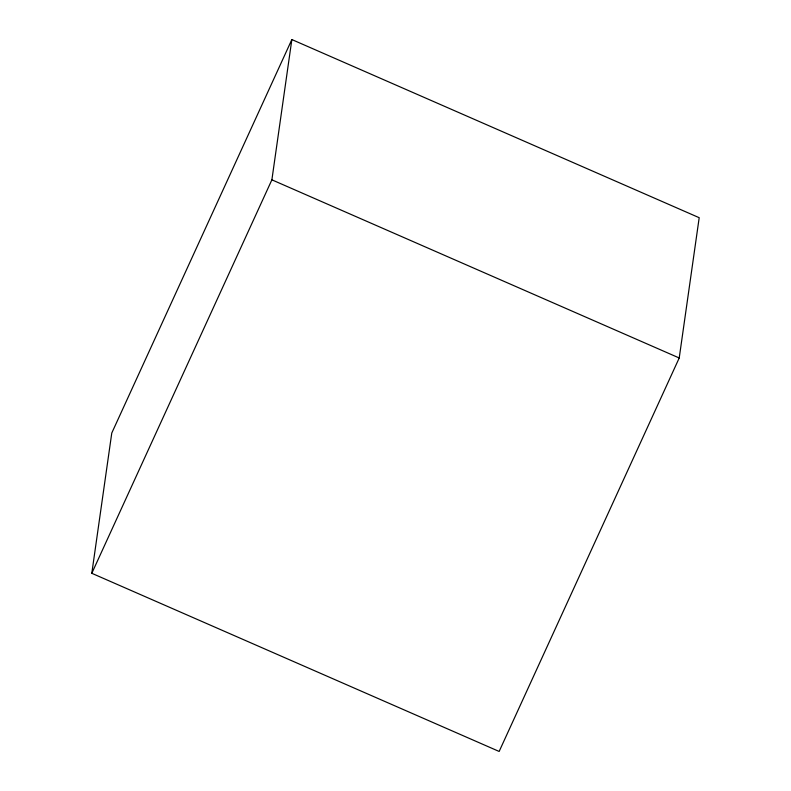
<?xml version="1.0" encoding="UTF-8"?>
<svg xmlns="http://www.w3.org/2000/svg" width="791" height="791" viewBox="0 0 791 791"><rect width="100%" height="100%" fill="white"/><g stroke="black" fill="none" stroke-linecap="round" stroke-linejoin="round"><path stroke-width="1.19" d="M91.805 573.297L111.778 433.023L291.849 39.55L699.195 217.703L679.222 357.977L499.151 751.45L91.805 573.297L271.886 179.824L291.849 39.55M271.886 179.824L679.222 357.977"/></g></svg>
